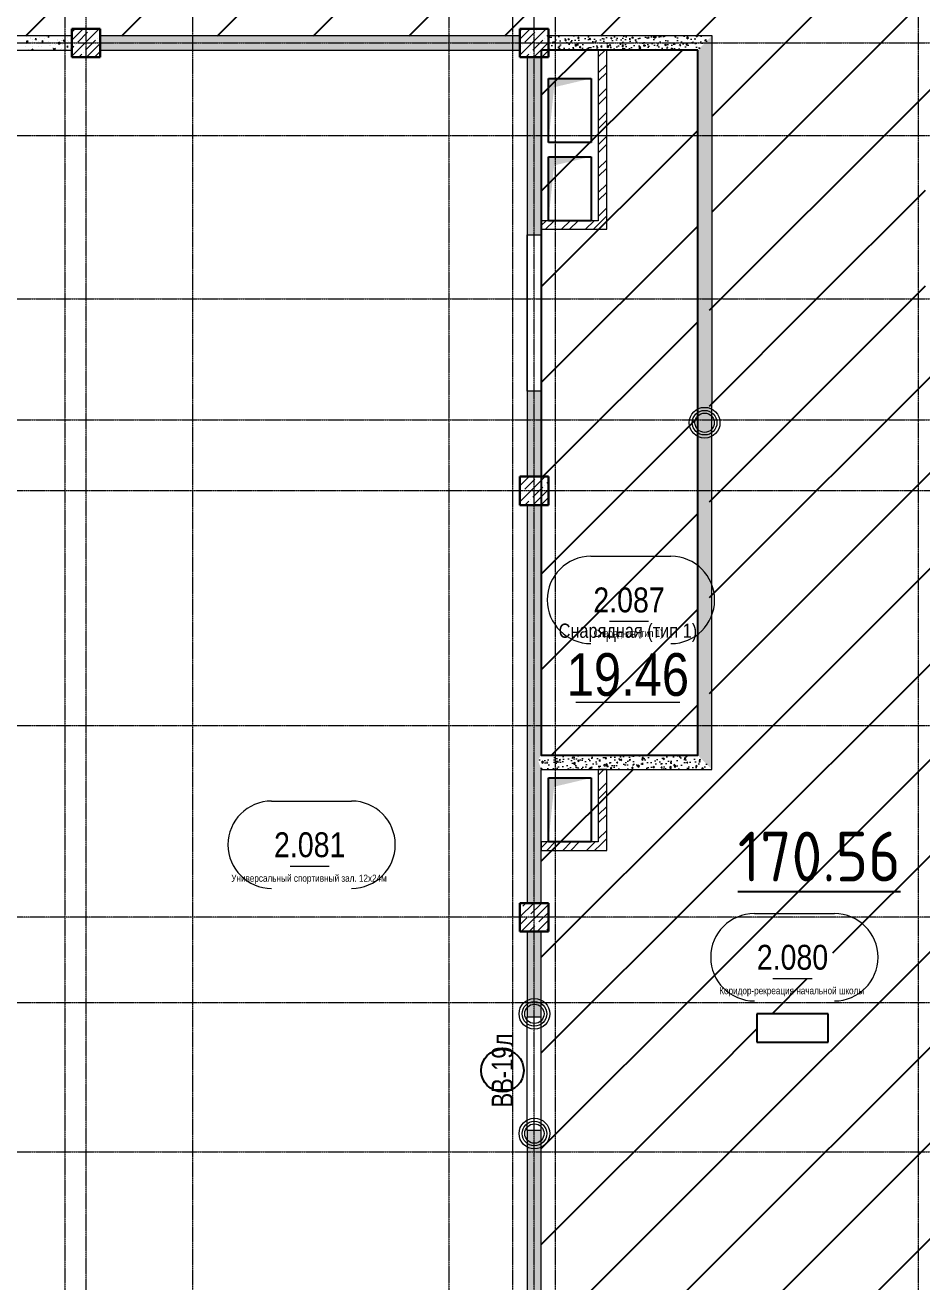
# Model space of a CAD drawing. Header units: millimetres. Extents: x 538266 to 1167394, y 114608 to 637157.
# Drawn here: x 834681 to 847288, y 193485 to 211164 of the extents above; entities that cross this region are included whole.
import ezdxf
from ezdxf.enums import TextEntityAlignment as Align

# ---------------------------------------------------------------- set-up
doc = ezdxf.new("R2010")
doc.units = ezdxf.units.MM
doc.linetypes.add('CENTER2', pattern=[28.575, 19.05, -3.175, 3.175, -3.175])
doc.linetypes.add('HIDDEN2', pattern=[4.7625, 3.175, -1.5875])
doc.layers.get('Defpoints').update_dxf_attribs({"color": 140})
for name, color, linetype, lineweight, true_color in [('A-AREA', 7, 'Continuous', 15, 0x7f7f7f), ('РД_Оси_100', 7, 'Continuous', 0, 0x525252), ('РД_проем_инж перемыч_фахверк', 7, 'Continuous', 18, 0xff1f1f)]:
    doc.layers.add(name, color=color, linetype=linetype, lineweight=lineweight, true_color=true_color)
for name, color, linetype, lineweight in [('АР_Area', 5, 'Continuous', 5), ('АР_Витраж марка', 140, 'Continuous', 9), ('АР_Колонны', 70, 'Continuous', 30), ('АР_площадь пом', 5, 'Continuous', 5), ('АР_Стены ЖБ', 7, 'Continuous', 35), ('АР_Стены кирпич', 32, 'Continuous', 20), ('АР_Стены ПЕНОблок', 52, 'Continuous', 20), ('АР_Штриховка', 8, 'Continuous', 0)]:
    doc.layers.add(name, color=color, linetype=linetype, lineweight=lineweight)
doc.layers.add('АР_Делит', color=120, linetype='Continuous', lineweight=0, plot=False)
doc.layers.add('РД_Проем', color=230, linetype='Continuous', lineweight=0, plot=False)
doc.layers.add('РД_Витраж_вн', color=7, linetype='Continuous', true_color=0x148aff)
doc.layers.add('РД_проем_инж перемыч_подсчет', color=50, linetype='Continuous', plot=False)
doc.layers.add('ФВ-5', color=7, linetype='Continuous')
doc.styles.add('Arial_09', font='ARIALN.TTF', dxfattribs={"width": 0.9})
doc.styles.add('style1', font='ARIALN.TTF')
doc.styles.add('СПДС', font='isocpeur.ttf', dxfattribs={"width": 0.9})
pattern_1 = [(45, (602274.53, 0), (-168.3798, 168.3798), []), (45, (602386.78, 0), (-168.3798, 168.3798), [])]

# ---------------------------------------------------------------- blocks, each defined once
blk = doc.blocks.new('MOK-МаркаПом_овал_ареал')
for p, q in [((-5.36, 6.14), (5.89, 6.14)), ((-2.75, -3), (2.75, -3))]:
    blk.add_line(p, q)
for centre, radius, start, end in [((-5.36, 0), 6.14, 90, 270), ((5.89, 0), 6.14, 270, 90), ((-7.41, 0), 7.16, 0, 0.001)]:
    blk.add_arc(centre, radius, start, end)
at = {"color": 0, "style": 'style1'}
blk.add_attdef('АР-ПОМЕЩЕНИЕ:НОМЕР', text='', height=3, dxfattribs=at).set_placement((0.26, 0), align=Align.MIDDLE)
at = {"layer": 'Defpoints', "color": 2, "style": 'style1'}
blk.add_attdef('АР-ПОМЕЩЕНИЕ:НАИМЕНОВАНИЕ', text='', height=1, dxfattribs=at).set_placement((-0.09, -4.81), align=Align.MIDDLE)
blk = doc.blocks.new('MOK-МаркаПомещения1')
at = {"layer": 'A-AREA', "color": 0}
blk.add_line((-3.651, -1.944), (3.649, -1.944), dxfattribs=at)
at = {"layer": 'A-AREA', "color": 0, "style": 'style1'}
blk.add_attdef('АР-ПОМЕЩЕНИЕ:ПЛОЩАДЬ', text='', height=3, dxfattribs=at).set_placement((0, 0), align=Align.MIDDLE)
at = {"layer": 'Defpoints', "style": 'style1', "flags": 8}
blk.add_attdef('АР-ПОМЕЩЕНИЕ:НАИМЕНОВАНИЕ', text='', height=1, dxfattribs=at).set_placement((0, 2.956), align=Align.MIDDLE)
blk = doc.blocks.new('МаркаВитража1')
at = {"layer": 'Defpoints'}
blk.add_circle((0, 0), 3, dxfattribs=at)
at = {"color": 0, "linetype": 'ByBlock', "lineweight": -2, "style": 'Arial_09', "width": 0.9}
blk.add_attdef('АР-ОКНО:НАИМЕНОВАНИЕ', text='', height=3, dxfattribs=at).set_placement((0, 0), align=Align.MIDDLE)
blk = doc.blocks.new('2_этаж')
at = {"layer": 'АР_Штриховка', "linetype": 'Continuous', "lineweight": 0, "true_color": 0x000000}
h = blk.add_hatch(dxfattribs=at)
h.set_pattern_fill('AR-CONC', color=18, angle=-315, style=0)
h.set_pattern_definition([(95, (602274.53, -2e-09), (140.09465, 117.55338), [19.05, -209.55]), (40, (602274.53, -2e-09), (-160.01845, 110.17673), [15.24, -167.64058]), (145.451445, (602286.2, 9.8), (-19.9238, 227.7301), [16.19001, -178.09024]), (91.1842, (602238.6, 35.92), (221.41024, 161.95341), [28.575, -314.325]), (141.63556, (602257.06, 49.42), (-7.08662, 342.82676), [24.28502, -267.1356]), (36.18415, (602238.6, 35.92), (-7.08662, 342.82676), [22.85997, -251.45973]), (66, (602265.55, 44.9), (179.51998, 34.89515), [19.05, -209.55]), (11, (602265.55, 44.9), (-86.53993, 173.9412), [15.24, -167.64]), (116.451445, (602280.51, 47.81), (92.98005, 208.83634), [16.19001, -178.08994]), (82.5, (602274.53, -2e-09), (-57.60547, 61.973414), [0, -165.608, 0, -170.18, 0, -168.275]), (52.5, (602274.53, -2e-09), (-23.589727, 118.087), [0, -97.028, 0, -161.798, 0, -64.135]), (12.5, (602234.48, -40.05), (99.927863, 91.826196), [0, -63.5, 0, -198.12, 0, -262.89]), (2.5, (602216.52, -58.01), (86.763904, 122.72239), [0, -82.55, 0, -131.572, 0, -186.69])])
h.paths.add_polyline_path([(679373, 211013), (679373, 210813), (685274, 210813), (685274, 211013)], flags=0)
h = blk.add_hatch(dxfattribs=at)
h.set_pattern_fill('AR-CONC', color=18, angle=45, style=0)
h.set_pattern_definition([(95, (602274.53, 0), (140.09465, 117.55338), [19.05, -209.55]), (40, (602274.53, 0), (-160.01845, 110.17673), [15.24, -167.64058]), (145.451445, (602286.2, 9.8), (-19.9238, 227.7301), [16.19001, -178.09024]), (91.1842, (602238.6, 35.92), (221.41024, 161.95341), [28.575, -314.325]), (141.63556, (602257.06, 49.42), (-7.08662, 342.82676), [24.28502, -267.1356]), (36.18415, (602238.6, 35.92), (-7.08662, 342.82676), [22.85997, -251.45973]), (66, (602265.55, 44.9), (179.51998, 34.89515), [19.05, -209.55]), (11, (602265.55, 44.9), (-86.53993, 173.9412), [15.24, -167.64]), (116.451445, (602280.51, 47.81), (92.98005, 208.83634), [16.19001, -178.08994]), (82.5, (602274.53, 0), (-57.60547, 61.973414), [0, -165.608, 0, -170.18, 0, -168.275]), (52.5, (602274.53, 0), (-23.589727, 118.087), [0, -97.028, 0, -161.798, 0, -64.135]), (12.5, (602234.48, -40.05), (99.927863, 91.826196), [0, -63.5, 0, -198.12, 0, -262.89]), (2.5, (602216.52, -58.01), (86.763904, 122.72239), [0, -82.55, 0, -131.572, 0, -186.69])])
h.paths.add_polyline_path([(685674, 211013), (685674, 210813), (686374, 210813), (686374, 211013)], flags=0)
h.paths.add_polyline_path([(686374, 211013), (686374, 210813), (687774, 210813), (687974, 211013)], flags=0)
h = blk.add_hatch(dxfattribs=at)
h.set_pattern_fill('AR-CONC', color=18, angle=-315, style=0)
h.set_pattern_definition([(95, (602274.53, 9e-11), (140.09465, 117.55338), [19.05, -209.55]), (40, (602274.53, 9e-11), (-160.01845, 110.17673), [15.24, -167.64058]), (145.451445, (602286.2, 9.8), (-19.9238, 227.7301), [16.19001, -178.09024]), (91.1842, (602238.6, 35.92), (221.41024, 161.95341), [28.575, -314.325]), (141.63556, (602257.06, 49.42), (-7.08662, 342.82676), [24.28502, -267.1356]), (36.18415, (602238.6, 35.92), (-7.08662, 342.82676), [22.85997, -251.45973]), (66, (602265.55, 44.9), (179.51998, 34.89515), [19.05, -209.55]), (11, (602265.55, 44.9), (-86.53993, 173.9412), [15.24, -167.64]), (116.451445, (602280.51, 47.81), (92.98005, 208.83634), [16.19001, -178.08994]), (82.5, (602274.53, 9e-11), (-57.60547, 61.973414), [0, -165.608, 0, -170.18, 0, -168.275]), (52.5, (602274.53, 9e-11), (-23.589727, 118.087), [0, -97.028, 0, -161.798, 0, -64.135]), (12.5, (602234.48, -40.05), (99.927863, 91.826196), [0, -63.5, 0, -198.12, 0, -262.89]), (2.5, (602216.52, -58.01), (86.763904, 122.72239), [0, -82.55, 0, -131.572, 0, -186.69])])
h.paths.add_polyline_path([(687974, 211013), (687774, 210813), (687773, 200893), (687973, 200693)], flags=0)
h = blk.add_hatch(dxfattribs=at)
h.set_pattern_fill('ANSI32', color=18, scale=25, angle=-360, style=0)
h.set_pattern_definition([(45, (602274.53, -6e-11), (-168.3798, 168.3798), []), (45, (602386.78, -6e-11), (-168.3798, 168.3798), [])])
h.paths.add_polyline_path([(686374, 208413), (686494, 208293), (686494, 210813), (686374, 210813)], flags=0)
h = blk.add_hatch(dxfattribs=at)
h.set_pattern_fill('AR-CONC', color=18, angle=-315, style=0)
h.set_pattern_definition([(95, (602274.53, 6e-11), (140.09465, 117.55338), [19.05, -209.55]), (40, (602274.53, 6e-11), (-160.01845, 110.17673), [15.24, -167.64058]), (145.451445, (602286.2, 9.8), (-19.9238, 227.7301), [16.19001, -178.09024]), (91.1842, (602238.6, 35.92), (221.41024, 161.95341), [28.575, -314.325]), (141.63556, (602257.06, 49.42), (-7.08662, 342.82676), [24.28502, -267.1356]), (36.18415, (602238.6, 35.92), (-7.08662, 342.82676), [22.85997, -251.45973]), (66, (602265.55, 44.9), (179.51998, 34.89515), [19.05, -209.55]), (11, (602265.55, 44.9), (-86.53993, 173.9412), [15.24, -167.64]), (116.451445, (602280.51, 47.81), (92.98005, 208.83634), [16.19001, -178.08994]), (82.5, (602274.53, 6e-11), (-57.60547, 61.973414), [0, -165.608, 0, -170.18, 0, -168.275]), (52.5, (602274.53, 6e-11), (-23.589727, 118.087), [0, -97.028, 0, -161.798, 0, -64.135]), (12.5, (602234.48, -40.05), (99.927863, 91.826196), [0, -63.5, 0, -198.12, 0, -262.89]), (2.5, (602216.52, -58.01), (86.763904, 122.72239), [0, -82.55, 0, -131.572, 0, -186.69])])
h.paths.add_polyline_path([(685574, 210713), (685374, 210713), (685374, 208213), (685574, 208213)], flags=0)
h.paths.add_polyline_path([(685574, 206013), (685374, 206013), (685374, 204813), (685574, 204813)], flags=0)
h = blk.add_hatch(dxfattribs=at)
h.set_pattern_fill('ANSI32', color=18, scale=25, angle=360, style=0)
h.set_pattern_definition(pattern_1)
h.paths.add_polyline_path([(686494, 208293), (686374, 208413), (685574, 208413), (685574, 208293)], flags=0)
h = blk.add_hatch(dxfattribs=at)
h.set_pattern_fill('AR-CONC', color=18, angle=-315, style=0)
h.set_pattern_definition([(95, (602274.53, 1e-10), (140.09465, 117.55338), [19.05, -209.55]), (40, (602274.53, 1e-10), (-160.01845, 110.17673), [15.24, -167.64058]), (145.451445, (602286.2, 9.8), (-19.9238, 227.7301), [16.19001, -178.09024]), (91.1842, (602238.6, 35.92), (221.41024, 161.95341), [28.575, -314.325]), (141.63556, (602257.06, 49.42), (-7.08662, 342.82676), [24.28502, -267.1356]), (36.18415, (602238.6, 35.92), (-7.0866, 342.82676), [22.85997, -251.45973]), (66, (602265.55, 44.9), (179.51998, 34.89515), [19.05, -209.55]), (11, (602265.55, 44.9), (-86.53993, 173.9412), [15.24, -167.64]), (116.451445, (602280.51, 47.81), (92.98005, 208.83634), [16.19001, -178.08994]), (82.5, (602274.53, 1e-10), (-57.60547, 61.973414), [0, -165.608, 0, -170.18, 0, -168.275]), (52.5, (602274.53, 1e-10), (-23.589727, 118.087), [0, -97.028, 0, -161.798, 0, -64.135]), (12.5, (602234.48, -40.05), (99.927863, 91.826196), [0, -63.5, 0, -198.12, 0, -262.89]), (2.5, (602216.52, -58.01), (86.763904, 122.72239), [0, -82.55, 0, -131.572, 0, -186.69])])
h.paths.add_polyline_path([(685574, 204413), (685374, 204413), (685374, 200893), (685524, 200827), (685574, 200893)], flags=0)
h.paths.add_polyline_path([(685574, 200693), (685524, 200827), (685374, 200893), (685374, 199553), (685574, 199553)], flags=0)
h.paths.add_polyline_path([(685574, 199553), (685374, 199553), (685374, 198813), (685574, 198813)], flags=0)
h = blk.add_hatch(dxfattribs=at)
h.set_pattern_fill('AR-CONC', color=18, angle=405, style=0)
h.set_pattern_definition([(95, (602274.53, 0), (140.09465, 117.55338), [19.05, -209.55]), (40, (602274.53, 0), (-160.01845, 110.17673), [15.24, -167.64058]), (145.451445, (602286.2, 9.8), (-19.9238, 227.7301), [16.19001, -178.09024]), (91.1842, (602238.6, 35.92), (221.41024, 161.95341), [28.575, -314.325]), (141.63556, (602257.06, 49.42), (-7.08662, 342.82676), [24.28502, -267.1356]), (36.18415, (602238.6, 35.92), (-7.0866, 342.82676), [22.85997, -251.45973]), (66, (602265.55, 44.9), (179.51998, 34.89515), [19.05, -209.55]), (11, (602265.55, 44.9), (-86.53993, 173.9412), [15.24, -167.64]), (116.451445, (602280.51, 47.81), (92.98005, 208.83634), [16.19001, -178.08994]), (82.5, (602274.53, 0), (-57.60547, 61.973414), [0, -165.608, 0, -170.18, 0, -168.275]), (52.5, (602274.53, 0), (-23.589727, 118.087), [0, -97.028, 0, -161.798, 0, -64.135]), (12.5, (602234.48, -40.05), (99.927863, 91.826196), [0, -63.5, 0, -198.12, 0, -262.89]), (2.5, (602216.52, -58.01), (86.763904, 122.72239), [0, -82.55, 0, -131.572, 0, -186.69])])
h.paths.add_polyline_path([(687973, 200693), (687773, 200893), (685574, 200893), (685524, 200827), (685574, 200693)], flags=0)
h = blk.add_hatch(dxfattribs=at)
h.set_pattern_fill('ANSI32', color=18, scale=25, angle=-360, style=0)
h.set_pattern_definition(pattern_1)
h.paths.add_polyline_path([(686494, 200693), (686374, 200693), (686374, 199673), (686494, 199553)], flags=0)
h = blk.add_hatch(dxfattribs=at)
h.set_pattern_fill('ANSI32', color=18, scale=25, angle=-360, style=0)
h.set_pattern_definition([(45, (602274.53, -7e-05), (-168.3798, 168.3798), []), (45, (602386.78, -7e-05), (-168.3798, 168.3798), [])])
h.paths.add_polyline_path([(686494, 199553), (686374, 199673), (685574, 199673), (685574, 199553)], flags=0)
h = blk.add_hatch(dxfattribs=at)
h.set_pattern_fill('AR-CONC', color=18, angle=-315, style=0)
h.set_pattern_definition([(95, (602274.53, 0), (140.09465, 117.55338), [19.05, -209.55]), (40, (602274.53, 0), (-160.01845, 110.17673), [15.24, -167.64058]), (145.451445, (602286.2, 9.8), (-19.9238, 227.7301), [16.19001, -178.09024]), (91.1842, (602238.6, 35.92), (221.41024, 161.95341), [28.575, -314.325]), (141.63556, (602257.06, 49.42), (-7.08662, 342.82676), [24.28502, -267.1356]), (36.18415, (602238.6, 35.92), (-7.0866, 342.82676), [22.85997, -251.45973]), (66, (602265.55, 44.9), (179.51998, 34.89515), [19.05, -209.55]), (11, (602265.55, 44.9), (-86.53993, 173.9412), [15.24, -167.64]), (116.451445, (602280.51, 47.81), (92.98005, 208.83634), [16.19001, -178.08994]), (82.5, (602274.53, 0), (-57.60547, 61.973414), [0, -165.608, 0, -170.18, 0, -168.275]), (52.5, (602274.53, 0), (-23.589727, 118.087), [0, -97.028, 0, -161.798, 0, -64.135]), (12.5, (602234.48, -40.05), (99.927863, 91.826196), [0, -63.5, 0, -198.12, 0, -262.89]), (2.5, (602216.52, -58.01), (86.763904, 122.72239), [0, -82.55, 0, -131.572, 0, -186.69])])
h.paths.add_polyline_path([(685574, 198413), (685374, 198413), (685374, 197213), (685574, 197213)], flags=0)
h.paths.add_polyline_path([(685574, 195613), (685374, 195613), (685374, 192812), (685574, 192812)], flags=0)
at = {"color": 18, "linetype": 'Continuous', "true_color": 0x000000}
for p, q in [((685674, 209513), (685674, 210413)), ((685674, 210413), (686274, 210413)), ((686274, 210413), (686274, 209513)), ((686274, 209513), (685674, 209513)), ((685674, 208413), (685674, 209313)), ((685674, 209313), (686274, 209313)), ((686274, 209313), (686274, 208413)), ((686274, 208413), (685674, 208413)), ((685674, 199673), (685674, 200573)), ((685674, 200573), (686274, 200573)), ((686274, 200573), (686274, 199673)), ((686274, 199673), (685674, 199673))]:
    blk.add_line(p, q, dxfattribs=at)
at = {"color": 18, "true_color": 0x000000}
for p, q in [((689605, 197257), (688605, 197257)), ((688605, 197257), (688605, 196857)), ((689605, 196857), (689605, 197257)), ((688605, 196857), (689605, 196857))]:
    blk.add_line(p, q, dxfattribs=at)
at = {"color": 18, "linetype": 'Continuous', "true_color": 0x000000}
for points in [[(685674, 209513), (685674, 210413), (685754, 210290), (686274, 210413)], [(685674, 208413), (685674, 209313), (685754, 209190), (686274, 209313)], [(685674, 199673), (685674, 200573), (685754, 200450), (686274, 200573)]]:
    blk.add_solid(points, dxfattribs=at)
at = {"layer": 'АР_Делит', "color": 18, "true_color": 0x000000}
for centre, radius in [((687870, 205571), 216), ((687870, 205571), 173), ((687870, 205571), 136), ((685477, 197255), 216), ((685477, 197255), 173), ((685477, 197255), 136), ((685477, 195571), 216), ((685477, 195571), 173), ((685477, 195571), 136)]:
    blk.add_circle(centre, radius, dxfattribs=at)
at = {"layer": 'АР_Колонны', "color": 18, "linetype": 'HIDDEN2', "lineweight": 25, "true_color": 0x000000}
for p, q in [((678974, 211113), (679374, 211113)), ((678974, 210713), (678974, 211113)), ((679374, 211113), (679374, 210713)), ((685274, 211113), (685674, 211113)), ((685274, 210713), (685274, 211113)), ((685674, 211113), (685674, 210713)), ((679374, 210713), (678974, 210713)), ((685674, 210713), (685274, 210713)), ((685274, 204813), (685674, 204813)), ((685274, 204413), (685274, 204813)), ((685674, 204813), (685674, 204413)), ((685674, 204413), (685274, 204413)), ((685274, 198813), (685674, 198813)), ((685274, 198413), (685274, 198813)), ((685674, 198813), (685674, 198413)), ((685674, 198413), (685274, 198413))]:
    blk.add_line(p, q, dxfattribs=at)
at = {"layer": 'АР_Колонны', "color": 18, "linetype": 'Continuous', "lineweight": 15, "true_color": 0x000000}
for p, q in [((679374, 211113), (678974, 211113)), ((678974, 211113), (678974, 210713)), ((679374, 211113), (678974, 211113)), ((678974, 211113), (678974, 210713)), ((679374, 210713), (679374, 211113)), ((679374, 210713), (679374, 211113)), ((685674, 211113), (685274, 211113)), ((685274, 211113), (685274, 210713)), ((685674, 211113), (685274, 211113)), ((685274, 211113), (685274, 210713)), ((685674, 210713), (685674, 211113)), ((685674, 210713), (685674, 211113)), ((678974, 210713), (679374, 210713)), ((678974, 210713), (679374, 210713)), ((685274, 210713), (685674, 210713)), ((685274, 210713), (685674, 210713)), ((685674, 204813), (685274, 204813)), ((685274, 204813), (685274, 204413)), ((685674, 204813), (685274, 204813)), ((685274, 204813), (685274, 204413)), ((685674, 204413), (685674, 204813)), ((685674, 204413), (685674, 204813)), ((685274, 204413), (685674, 204413)), ((685274, 204413), (685674, 204413)), ((685674, 198813), (685274, 198813)), ((685274, 198813), (685274, 198413)), ((685674, 198813), (685274, 198813)), ((685274, 198813), (685274, 198413)), ((685674, 198413), (685674, 198813)), ((685674, 198413), (685674, 198813)), ((685274, 198413), (685674, 198413)), ((685274, 198413), (685674, 198413))]:
    blk.add_line(p, q, dxfattribs=at)
at = {"layer": 'АР_Стены ЖБ', "color": 18, "linetype": 'Continuous', "lineweight": 30, "true_color": 0x000000}
for p, q in [((679374, 211113), (678974, 211113)), ((678974, 211113), (678974, 210713)), ((679374, 210713), (679374, 211113)), ((685674, 211113), (685274, 211113)), ((685274, 211113), (685274, 210713)), ((685674, 210713), (685674, 211113)), ((678974, 210713), (679374, 210713)), ((685274, 210713), (685674, 210713)), ((685674, 204813), (685274, 204813)), ((685274, 204813), (685274, 204413)), ((685674, 204413), (685674, 204813)), ((685274, 204413), (685674, 204413)), ((685674, 198813), (685274, 198813)), ((685274, 198813), (685274, 198413)), ((685674, 198413), (685674, 198813)), ((685274, 198413), (685674, 198413))]:
    blk.add_line(p, q, dxfattribs=at)
at = {"layer": 'АР_Стены кирпич', "color": 18, "linetype": 'Continuous', "lineweight": 20, "true_color": 0x000000}
for p, q in [((686494, 210813), (686374, 210813)), ((686374, 210813), (686374, 208413)), ((686494, 208293), (686494, 210813)), ((686374, 208413), (685574, 208413)), ((685574, 208413), (685574, 208293)), ((685574, 208293), (686494, 208293)), ((686494, 200693), (686374, 200693)), ((686374, 200693), (686374, 199673)), ((686494, 199553), (686494, 200693)), ((686374, 199673), (685574, 199673)), ((685574, 199673), (685574, 199553)), ((685574, 199553), (686494, 199553))]:
    blk.add_line(p, q, dxfattribs=at)
at = {"layer": 'АР_Стены ПЕНОблок', "color": 18, "linetype": 'Continuous', "lineweight": 20, "true_color": 0x000000}
for p, q in [((678975, 211013), (675624, 211013)), ((678975, 210813), (678975, 211013)), ((679373, 211013), (679373, 210813)), ((685274, 211013), (679373, 211013)), ((685274, 210813), (685274, 211013)), ((685674, 211013), (685674, 210813)), ((686374, 211013), (685674, 211013)), ((687974, 211013), (686374, 211013)), ((687973, 200693), (687974, 211013)), ((675624, 210813), (678975, 210813)), ((679373, 210813), (685274, 210813)), ((685674, 210813), (686374, 210813)), ((686374, 210813), (687774, 210813)), ((687774, 210813), (687773, 200893)), ((685574, 210713), (685374, 210713)), ((685374, 210713), (685374, 208213)), ((685574, 208213), (685574, 210713)), ((685374, 208213), (685574, 208213)), ((685574, 206013), (685374, 206013)), ((685374, 206013), (685374, 204813)), ((685574, 204813), (685574, 206013)), ((685374, 204813), (685574, 204813)), ((685574, 204413), (685374, 204413)), ((685374, 204413), (685374, 200893)), ((685574, 200893), (685574, 204413)), ((685374, 200893), (685374, 199553)), ((687773, 200893), (685574, 200893)), ((685574, 199553), (685574, 200693)), ((685574, 200693), (687973, 200693)), ((685374, 199553), (685374, 198813)), ((685574, 198813), (685574, 199553)), ((685374, 198813), (685574, 198813)), ((685574, 198413), (685374, 198413)), ((685374, 198413), (685374, 197213)), ((685574, 197213), (685574, 198413)), ((685374, 197213), (685574, 197213)), ((685574, 195613), (685374, 195613)), ((685374, 195613), (685374, 192812)), ((685574, 192812), (685574, 195613))]:
    blk.add_line(p, q, dxfattribs=at)
at = {"layer": 'АР_Штриховка', "color": 18, "linetype": 'Continuous', "lineweight": 5, "true_color": 0x000000}
for p, q in [((678974, 210954), (679133, 211113)), ((678974, 210729), (679357, 211113)), ((678974, 211066), (679021, 211113)), ((679224, 211092), (679224, 211092)), ((685274, 210968), (685419, 211113)), ((685274, 210743), (685644, 211113)), ((685274, 211080), (685307, 211113)), ((685510, 211092), (685510, 211092)), ((679056, 210924), (679196, 211064)), ((679168, 210812), (679308, 210952)), ((679336, 210980), (679336, 210980)), ((679364, 211008), (679374, 211017)), ((685342, 210924), (685482, 211064)), ((685454, 210812), (685594, 210952)), ((685468, 210713), (685674, 210919)), ((685623, 210980), (685623, 210980)), ((685651, 211008), (685674, 211031)), ((678974, 210842), (679000, 210868)), ((679028, 210896), (679028, 210896)), ((679070, 210713), (679112, 210755)), ((679140, 210783), (679140, 210783)), ((679182, 210713), (679374, 210905)), ((679294, 210713), (679374, 210793)), ((685274, 210855), (685286, 210868)), ((685314, 210896), (685314, 210896)), ((685356, 210713), (685398, 210755)), ((685426, 210783), (685426, 210783)), ((685580, 210713), (685674, 210806)), ((685274, 204682), (685405, 204813)), ((685274, 204457), (685630, 204813)), ((685274, 204794), (685293, 204813)), ((685342, 204638), (685482, 204778)), ((685510, 204806), (685510, 204806)), ((685651, 204722), (685674, 204745)), ((685274, 204569), (685286, 204581)), ((685314, 204610), (685314, 204610)), ((685454, 204525), (685594, 204666)), ((685454, 204413), (685674, 204632)), ((685623, 204694), (685623, 204694)), ((685342, 204413), (685398, 204469)), ((685426, 204497), (685426, 204497)), ((685567, 204413), (685674, 204520)), ((685274, 198620), (685467, 198813)), ((685286, 198744), (685286, 198744)), ((685291, 198413), (685674, 198795)), ((685314, 198772), (685355, 198813)), ((685426, 198660), (685566, 198800)), ((685274, 198508), (685370, 198604)), ((685398, 198632), (685398, 198632)), ((685516, 198413), (685674, 198571)), ((685538, 198548), (685674, 198683)), ((685404, 198413), (685482, 198492)), ((685510, 198520), (685510, 198520)), ((685651, 198436), (685674, 198459))]:
    blk.add_line(p, q, dxfattribs=at)
at = {"layer": 'АР_Штриховка', "color": 18, "linetype": 'Continuous', "lineweight": 0, "true_color": 0x000000}
for p, q in [((678343, 210916), (678342, 210945)), ((678361, 210929), (678342, 210944)), ((678343, 210916), (678361, 210930)), ((678363, 210945), (678363, 210945)), ((678388, 210986), (678388, 210986)), ((678399, 210978), (678399, 210978)), ((678425, 210959), (678425, 210959)), ((678425, 210928), (678425, 210928)), ((678446, 210924), (678446, 210924)), ((678461, 210960), (678469, 210978)), ((678461, 210960), (678476, 210963)), ((678476, 210963), (678469, 210977)), ((678508, 210932), (678508, 210932)), ((678519, 210910), (678519, 210910)), ((678521, 210989), (678521, 210989)), ((678560, 210924), (678558, 210943)), ((678571, 210934), (678558, 210943)), ((678560, 210924), (678572, 210934)), ((678583, 210969), (678583, 210969)), ((678584, 210921), (678584, 210921)), ((678618, 211002), (678618, 211002)), ((678639, 210938), (678639, 210938)), ((678640, 210995), (678648, 211012)), ((678640, 210995), (678655, 210998)), ((678643, 210998), (678643, 210998)), ((678655, 210998), (678648, 211012)), ((678720, 211012), (678720, 211012)), ((678765, 211009), (678765, 211009)), ((678775, 210967), (678775, 210967)), ((678778, 210950), (678778, 210950)), ((678793, 210897), (678792, 210926)), ((678811, 210910), (678792, 210926)), ((678793, 210897), (678811, 210911)), ((678826, 210946), (678826, 210946)), ((678827, 210941), (678827, 210941)), ((678837, 210981), (678837, 210981)), ((678860, 210932), (678858, 210951)), ((678872, 210941), (678858, 210950)), ((678860, 210932), (678872, 210942)), ((678908, 210950), (678908, 210950)), ((678915, 210990), (678915, 210990)), ((678931, 210932), (678931, 210932)), ((678972, 210928), (678972, 210928)), ((678325, 210867), (678325, 210867)), ((678340, 210901), (678340, 210901)), ((678367, 210822), (678367, 210822)), ((678419, 210813), (678418, 210826)), ((678431, 210816), (678418, 210826)), ((678419, 210818), (678419, 210818)), ((678422, 210860), (678422, 210860)), ((678427, 210813), (678432, 210817)), ((678503, 210862), (678503, 210862)), ((678545, 210870), (678545, 210870)), ((678553, 210815), (678553, 210815)), ((678641, 210907), (678641, 210907)), ((678666, 210880), (678666, 210880)), ((678675, 210875), (678675, 210875)), ((678698, 210845), (678698, 210845)), ((678720, 210814), (678718, 210833)), ((678731, 210824), (678718, 210833)), ((678720, 210814), (678732, 210824)), ((678727, 210821), (678735, 210838)), ((678727, 210821), (678742, 210824)), ((678742, 210824), (678735, 210838)), ((678737, 210889), (678737, 210889)), ((678739, 210823), (678739, 210823)), ((678788, 210891), (678788, 210891)), ((678821, 210827), (678821, 210827)), ((678831, 210840), (678831, 210840)), ((678836, 210888), (678836, 210888)), ((678851, 210823), (678851, 210823)), ((678893, 210826), (678893, 210826)), ((678906, 210856), (678914, 210873)), ((678906, 210856), (678921, 210859)), ((678910, 210900), (678910, 210900)), ((678921, 210859), (678914, 210873)), ((678953, 210833), (678953, 210833))]:
    blk.add_line(p, q, dxfattribs=at)
at = {"layer": 'РД_Витраж_вн', "color": 18, "linetype": 'Continuous', "lineweight": 15, "true_color": 0x000000}
for p, q in [((685374, 195613), (685374, 197213)), ((685574, 195613), (685574, 197213))]:
    blk.add_line(p, q, dxfattribs=at)
at = {"layer": 'РД_Проем', "color": 18, "linetype": 'Continuous', "lineweight": 15, "true_color": 0x000000}
for p, q in [((685374, 206013), (685374, 208213)), ((685574, 206013), (685574, 208213)), ((685374, 195613), (685374, 197213)), ((685574, 195613), (685574, 197213))]:
    blk.add_line(p, q, dxfattribs=at)
at = {"layer": 'РД_проем_инж перемыч_подсчет', "color": 18, "linetype": 'Continuous', "lineweight": 15, "true_color": 0x000000}
for p, q in [((685374, 208413), (685374, 205813)), ((685574, 208413), (685574, 205813))]:
    blk.add_line(p, q, dxfattribs=at)
at = {"layer": 'РД_проем_инж перемыч_фахверк', "color": 18, "linetype": 'Continuous', "lineweight": 15, "true_color": 0x000000}
for p, q in [((685374, 195613), (685374, 197213)), ((685574, 195613), (685574, 197213))]:
    blk.add_line(p, q, dxfattribs=at)
at = {"layer": 'АР_Area', "color": 18, "linetype": 'Continuous', "lineweight": 15, "true_color": 0x000000}
ref = blk.add_blockref('MOK-МаркаПом_овал_ареал', (686807, 203078), dxfattribs=dict(at, xscale=100, yscale=100, zscale=100))
ref.add_attrib('АР-ПОМЕЩЕНИЕ:НОМЕР', '2.087', dxfattribs={"layer": '0', "color": 0, "height": 350, "style": 'style1'}).set_placement((686807, 203078), align=Align.MIDDLE)
ref.add_attrib('АР-ПОМЕЩЕНИЕ:НАИМЕНОВАНИЕ', 'Снарядная (тип 1)', dxfattribs={"layer": 'Defpoints', "color": 2, "height": 100, "style": 'style1'}).set_placement((686797, 202596), align=Align.MIDDLE)
ref = blk.add_blockref('MOK-МаркаПом_овал_ареал', (682318, 199634), dxfattribs=dict(at, xscale=100, yscale=100, zscale=100))
ref.add_attrib('АР-ПОМЕЩЕНИЕ:НОМЕР', '2.081', dxfattribs={"layer": '0', "color": 0, "height": 350, "style": 'style1'}).set_placement((682318, 199634), align=Align.MIDDLE)
ref.add_attrib('АР-ПОМЕЩЕНИЕ:НАИМЕНОВАНИЕ', 'Универсальный спортивный зал. 12х24м', dxfattribs={"layer": 'Defpoints', "color": 2, "height": 100, "style": 'style1'}).set_placement((682308, 199152), align=Align.MIDDLE)
ref = blk.add_blockref('MOK-МаркаПом_овал_ареал', (689105, 198051), dxfattribs=dict(at, xscale=100, yscale=100, zscale=100))
ref.add_attrib('АР-ПОМЕЩЕНИЕ:НОМЕР', '2.080', dxfattribs={"layer": '0', "color": 0, "height": 350, "style": 'style1'}).set_placement((689105, 198051), align=Align.MIDDLE)
ref.add_attrib('АР-ПОМЕЩЕНИЕ:НАИМЕНОВАНИЕ', 'Коридор-рекреация начальной школы', dxfattribs={"layer": 'Defpoints', "color": 2, "height": 100, "style": 'style1'}).set_placement((689096, 197570), align=Align.MIDDLE)
at = {"layer": 'АР_Витраж марка', "color": 18, "linetype": 'Continuous', "lineweight": 15, "true_color": 0x000000, "xscale": 100, "yscale": 100, "zscale": 100, "rotation": 89.99999999999999}
blk.add_blockref('МаркаВитража1', (685027, 196457), dxfattribs=at).add_auto_attribs({'АР-ОКНО:НАИМЕНОВАНИЕ': 'ВВ-19л'})
at = {"layer": 'АР_площадь пом', "color": 18, "linetype": 'Continuous', "lineweight": 15, "true_color": 0x000000}
ref = blk.add_blockref('MOK-МаркаПомещения1', (686791, 202029), dxfattribs=dict(at, xscale=200, yscale=200, zscale=100))
ref.add_attrib('АР-ПОМЕЩЕНИЕ:НАИМЕНОВАНИЕ', 'Снарядная (тип 1)', dxfattribs={"layer": 'Defpoints', "height": 200, "style": 'style1'}).set_placement((686791, 202620), align=Align.MIDDLE)
ref.add_attrib('АР-ПОМЕЩЕНИЕ:ПЛОЩАДЬ', '19.46', dxfattribs={"layer": 'A-AREA', "color": 0, "height": 600, "style": 'style1'}).set_placement((686791, 202029), align=Align.MIDDLE)
at = {"layer": 'Defpoints', "color": 18, "true_color": 0x000000, "style": 'style1'}
for p in [(677971, 219836), (678101, 211681)]:
    blk.add_attdef('АР-ПОМЕЩЕНИЕ:НАИМЕНОВАНИЕ', text='', height=100, dxfattribs=at).set_placement(p, align=Align.MIDDLE)
blk = doc.blocks.new('СОШ_2200_АР_ОСИ_М100_28.05.24')
at = {"layer": 'АР_Делит', "color": 251, "linetype": 'CENTER2', "true_color": 0x636466}
for p, q in [((-5954.958, 87200), (47367.08, 87200)), ((-5954.958, 83200), (47367.08, 83200))]:
    blk.add_line(p, q, dxfattribs=at)
at = {"layer": 'РД_Оси_100', "color": 251, "linetype": 'CENTER2', "true_color": 0x636466}
for p, q in [((-5954.958, 88500), (119910, 88500)), ((-5954.958, 84900), (119910, 84900)), ((119910, 82200), (-5954.958, 82200)), ((-5954.958, 78900), (119910, 78900)), ((119910, 76200), (-5954.958, 76200)), ((-5954.958, 75000), (119910, 75000)), ((-5954.958, 72900), (95715.503, 72900))]:
    blk.add_line(p, q, dxfattribs=at)
for points in [[(5849.555, 139938.679), (6000, 139538.679), (6000, -6194.559)], [(6300, -6195.83), (6300, 139538.679), (6450, 139938.679)], [(7800, -6155), (7800, 139938.679)], [(11400, 139938.679), (11400, -6155)], [(12000.12, -6155), (12300, -5755), (12300, 139538.679), (12000, 139938.679)], [(12600, -6155), (12600, 139938.679)], [(13200, -6155), (12900, -5755), (12900, 139538.679), (13220.167, 139939.357)], [(17850, 139938.679), (18000, 139538.679), (18000, -6194.092)]]:
    blk.add_lwpolyline(points, dxfattribs=at)

msp = doc.modelspace()

# ---------------------------------------------------------------- hatches: boundary and pattern name
at = {"layer": 'ФВ-5'}
h = msp.add_hatch(dxfattribs=at)
h.set_pattern_fill('ANSI31', color=3, scale=300, style=0)
h.paths.add_polyline_path([(848705, 213213), (847788, 213213), (847788, 212963), (847288, 212963), (847288, 213213), (842088, 213213), (842088, 212963), (841588, 212963), (841588, 213213), (839423, 213213, -0.618518), (839036, 213213), (837739, 213213, -0.618518), (837352, 213213), (835801, 213213), (835788, 213200), (835788, 212963), (835288, 212963), (835288, 213213), (833538, 213213), (833538, 213213), (833538, 213213), (831208, 213213), (831208, 212913), (829389, 212913, -0.207755), (829458, 212755, -0.420074), (829237, 212539), (829239, 212518), (829208, 212541, -0.125602), (829110, 212583), (829022, 212495), (829089, 212428), (828988, 212327), (828988, 212260), (829089, 212159), (829022, 212091), (829089, 212024), (829022, 211956), (829089, 211889), (829022, 211822), (829089, 211754), (829022, 211687), (829086, 211622, -0.2625), (829290, 211682), (829302, 211696), (829338, 211671), (829337, 211674), (829332, 211668, -0.293028), (829458, 211471, -1.040577), (829119, 211349), (829148, 211275), (829089, 211216), (829141, 211163), (829638, 211163), (829638, 211013), (830156, 211013, -0.594367), (830536, 211013), (831840, 211013, -0.594367), (832220, 211013), (835338, 211013), (835338, 211113), (835738, 211113), (835738, 211013), (841638, 211013), (841638, 211113), (842038, 211113), (842038, 211013), (842738, 211013), (844338, 211013), (848887, 211013, -0.207755), (848818, 211171, -0.284268), (848938, 211365), (848938, 212662, -0.169634), (848838, 212764), (848705, 212764)])
h = msp.add_hatch(dxfattribs=at)
h.set_pattern_fill('ANSI31', color=3, scale=300, style=0)
h.paths.add_polyline_path([(848938, 210656), (848705, 210656), (848705, 211013), (844338, 211013), (844338, 209813), (848938, 209813)])
h = msp.add_hatch(dxfattribs=at)
h.set_pattern_fill('ANSI31', color=3, scale=300)
h.paths.add_polyline_path([(844138, 210813), (841938, 210813), (841938, 200893), (844138, 200893)])
h = msp.add_hatch(dxfattribs=at)
h.set_pattern_fill('ANSI31', color=3, scale=300, style=0)
h.paths.add_polyline_path([(847338, 209413), (847338, 209813), (844338, 209813), (844338, 207293), (847338, 207293)])
h = msp.add_hatch(dxfattribs=at)
h.set_pattern_fill('ANSI31', color=3, scale=300, style=0)
h.paths.add_polyline_path([(848938, 207293), (844301, 207293), (844301, 191188), (848938, 191188)])
h.paths.add_polyline_path([(847338, 205413), (847338, 205813), (847738, 205813), (847738, 205413)], flags=16)
h.paths.add_polyline_path([(847336, 201513), (847736, 201513), (847736, 201113), (847336, 201113)], flags=16)
h.paths.add_polyline_path([(845745, 198351, -1), (845745, 197751), (845195, 197751, -1), (845195, 198351)], flags=16)
h.paths.add_polyline_path([(845970, 197257), (845970, 196857), (844970, 196857), (844970, 197257)], flags=16)
h.paths.add_polyline_path([(847738, 195433), (847938, 195433), (847938, 195212), (847938, 195193), (847753, 195193), (847738, 195178), (847738, 195113), (848018, 195113), (848018, 195513), (847738, 195513)], flags=16)
h.paths.add_polyline_path([(847338, 195513), (847738, 195513), (847738, 195412), (847938, 195412), (847938, 195212), (847738, 195212), (847738, 195113), (847336, 195113), (847338, 195115)], flags=16)
h.paths.add_polyline_path([(847338, 195513), (847738, 195513), (847738, 195113), (847338, 195113)], flags=0)
h.paths.add_polyline_path([(846105, 191445), (846525, 191445), (846525, 191228), (846105, 191228)], flags=16)
h = msp.add_hatch(dxfattribs=at)
h.set_pattern_fill('ANSI31', color=3, scale=300, style=0)
h.paths.add_polyline_path([(844301, 200693), (841938, 200693), (841938, 193158), (844301, 193158)])

# ---------------------------------------------------------------- linework, layer by layer
msp.add_lwpolyline([(844138, 210813), (841938, 210813), (841938, 200893), (844138, 200893)], close=True)

# ---------------------------------------------------------------- block references
msp.add_blockref('2_этаж', (156364, 0))
at = {"layer": 'РД_Оси_100'}
msp.add_blockref('СОШ_2200_АР_ОСИ_М100_28.05.24', (829238, 122413), dxfattribs=at)

# ---------------------------------------------------------------- texts
at = {"insert": (844700, 199818), "char_height": 700, "attachment_point": 1, "style": 'СПДС'}
msp.add_mtext_dynamic_manual_height_columns('{\\L170.56}', width=3650.85, gutter_width=408, heights=[317], dxfattribs=at)

doc.saveas('drawing.dxf')
